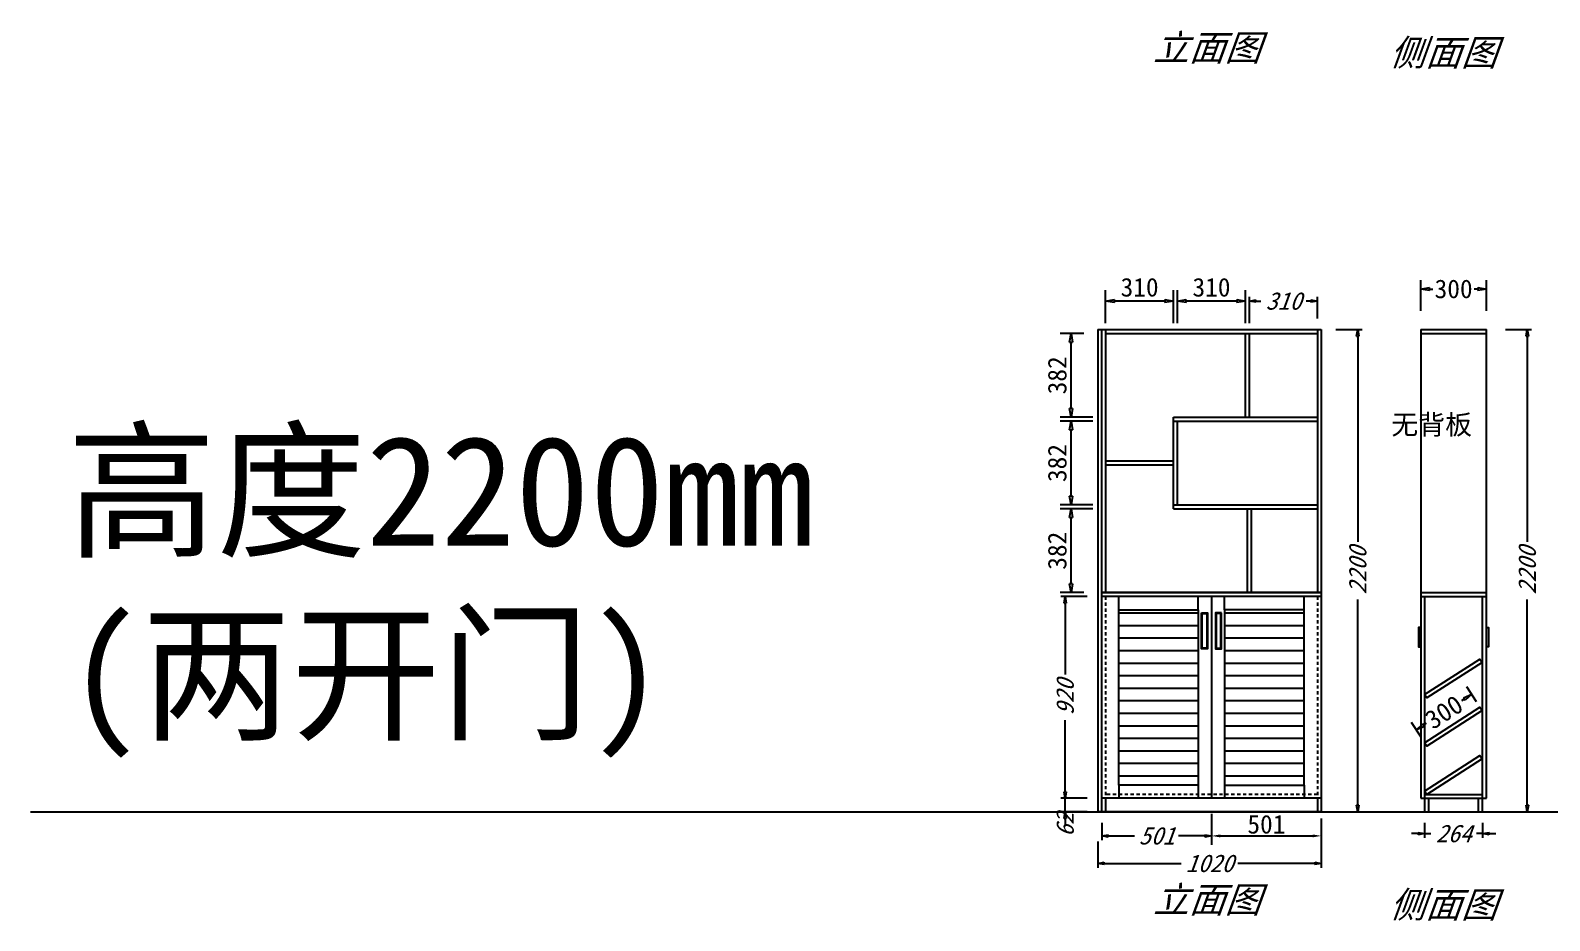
# Model space of a CAD drawing. Header units: millimetres. Extents: x 366509 to 398313, y -1245498 to -1202747.
# Drawn here: x 366509 to 373440, y -1233268 to -1229208 of the extents above; entities that cross this region are included whole.
import ezdxf

# ---------------------------------------------------------------- set-up
doc = ezdxf.new("R2010")
doc.units = ezdxf.units.MM
doc.header["$LTSCALE"] = 20
doc.linetypes.add('JIS_02_0.7', pattern=[1.35, 0.75, -0.6])
doc.layers.get('Defpoints').update_dxf_attribs({"color": 250})
doc.styles.get("Standard").update_dxf_attribs({"font": 'SimSun.ttf', "height": 85})
doc.styles.add('text', font='SimSun.ttf', dxfattribs={"height": 85})
doc.styles.add('汉字', font='SimSun.ttf', dxfattribs={"oblique": 20, "height": 80})
doc.dimstyles.new('200', dxfattribs={"dimtxt": 90, "dimasz": 40, "dimexe": 50, "dimexo": 100, "dimgap": 20, "dimtad": 1, "dimdec": 0, "dimtxsty": 'Standard', "dimblk": 'CLOSEDBLANK', "dimcen": 100, "dimdle": 50, "dimclrd": 256, "dimclre": 256, "dimclrt": 256, "dimadec": 0, "dimazin": 0, "dimtfac": 1, "dimtdec": 0, "dimtmove": 2, "dimatfit": 3, "dimldrblk": 'CLOSEDBLANK', "dimfxl": 100, "dimfxlon": 1, "dimlwd": 25, "dimlwe": 25, "dimarcsym": 0})
doc.dimstyles.new('ISO-25', dxfattribs={"dimtxt": 2.5, "dimasz": 2.5, "dimexe": 1.25, "dimexo": 0.625, "dimtad": 1, "dimtxsty": 'Standard', "dimcen": 2.5, "dimadec": 0, "dimazin": 0, "dimtfac": 1, "dimtmove": 0, "dimatfit": 3, "dimfxl": 1, "dimarcsym": 0})
doc.dimstyles.get("Standard").update_dxf_attribs({"dimtxt": 0.18, "dimasz": 0.18, "dimexe": 0.18, "dimexo": 0.0625, "dimgap": 0.09, "dimtad": 0, "dimtih": 1, "dimtoh": 1, "dimdec": 4, "dimzin": 0, "dimdsep": 46, "dimtxsty": 'Standard', "dimcen": 0.09, "dimadec": 0, "dimazin": 0, "dimtfac": 1, "dimtdec": 4, "dimtofl": 0, "dimtmove": 0, "dimatfit": 3, "dimfxl": 1, "dimtolj": 1, "dimtzin": 0, "dimarcsym": 0})
doc.dimstyles.new('周文晶', dxfattribs={"dimtxt": 70, "dimasz": 40, "dimexe": 40, "dimexo": 30, "dimgap": 10, "dimtad": 0, "dimdec": 0, "dimtxsty": 'Standard', "dimblk": 'CLOSEDBLANK', "dimcen": 200, "dimclrd": 256, "dimclre": 256, "dimadec": 0, "dimazin": 0, "dimtfac": 1, "dimtdec": 0, "dimtmove": 0, "dimatfit": 3, "dimldrblk": 'CLOSEDBLANK', "dimfxl": 100, "dimfxlon": 1, "dimarcsym": 0})

# ---------------------------------------------------------------- blocks, each defined once
blk = doc.blocks.new('_ClosedBlank')
at = {"color": 0, "linetype": 'ByBlock', "lineweight": -2}
for p, q in [((-1, 0.17), (0, 0)), ((-1, 0.17), (-1, -0.17)), ((0, 0), (-1, -0.17))]:
    blk.add_line(p, q, dxfattribs=at)
blk = doc.blocks.new('*D1234')
at = {"lineweight": 25, "transparency": 16777216}
for p, q in [((371229.9, -1232680.3), (371229.9, -1232650.3)), ((371329.9, -1232710.3), (371209.9, -1232710.3)), ((371229.9, -1232772.3), (371229.9, -1232710.3)), ((371329.9, -1232772.3), (371209.9, -1232772.3)), ((371229.9, -1232802.3), (371229.9, -1232832.3))]:
    blk.add_line(p, q, dxfattribs=at)
at = {"layer": 'Defpoints', "color": 0, "transparency": 16777216}
for p in [(371229.9, -1232710.3), (371414.3, -1232710.3), (371396.3, -1232772.3)]:
    blk.add_point(p, dxfattribs=at)
at = {"lineweight": 25, "transparency": 16777216, "xscale": 30, "yscale": 30, "zscale": 30}
for p, rotation in [((371229.9, -1232710.3), 270), ((371229.9, -1232772.3), 90)]:
    blk.add_blockref('_ClosedBlank', p, dxfattribs=dict(at, rotation=rotation))
at = {"lineweight": -3, "transparency": 16777216, "insert": (371229.9, -1232832.3), "char_height": 80, "attachment_point": 5, "rotation": 90, "style": '汉字'}
blk.add_mtext('62', dxfattribs=at)
blk = doc.blocks.new('*D1235')
at = {"lineweight": 25, "transparency": 16777216}
for p, q in [((371329.9, -1231790.3), (371209.9, -1231790.3)), ((371229.9, -1231820.3), (371229.9, -1232146.1)), ((371229.9, -1232680.3), (371229.9, -1232354.4)), ((371329.9, -1232710.3), (371209.9, -1232710.3))]:
    blk.add_line(p, q, dxfattribs=at)
at = {"layer": 'Defpoints', "color": 0, "transparency": 16777216}
for p in [(371229.9, -1231790.3), (371414.3, -1231790.3), (371414.3, -1232710.3)]:
    blk.add_point(p, dxfattribs=at)
at = {"lineweight": 25, "transparency": 16777216, "xscale": 30, "yscale": 30, "zscale": 30}
for p, rotation in [((371229.9, -1231790.3), 90), ((371229.9, -1232710.3), 270)]:
    blk.add_blockref('_ClosedBlank', p, dxfattribs=dict(at, rotation=rotation))
at = {"lineweight": -3, "transparency": 16777216, "insert": (371229.9, -1232250.3), "char_height": 80, "attachment_point": 5, "rotation": 90, "style": '汉字'}
blk.add_mtext('920', dxfattribs=at)
blk = doc.blocks.new('*D1244')
at = {"lineweight": 25, "transparency": 16777216}
for p, q in [((372070.3, -1230542.7), (372070.3, -1230422.7)), ((372100.3, -1230442.7), (372122, -1230442.7)), ((372350.3, -1230442.7), (372328.5, -1230442.7)), ((372380.3, -1230521.4), (372380.3, -1230422.7))]:
    blk.add_line(p, q, dxfattribs=at)
at = {"layer": 'Defpoints', "color": 0, "transparency": 16777216}
for p in [(372380.3, -1230442.7), (372380.3, -1230571.4), (372070.3, -1230972.3)]:
    blk.add_point(p, dxfattribs=at)
at = {"lineweight": 25, "transparency": 16777216, "xscale": 30, "yscale": 30, "zscale": 30, "rotation": 180}
blk.add_blockref('_ClosedBlank', (372070.3, -1230442.7), dxfattribs=at)
at = {"lineweight": 25, "transparency": 16777216, "xscale": 30, "yscale": 30, "zscale": 30}
blk.add_blockref('_ClosedBlank', (372380.3, -1230442.7), dxfattribs=at)
at = {"lineweight": -3, "transparency": 16777216, "insert": (372225.3, -1230442.7), "char_height": 80, "attachment_point": 5, "style": '汉字'}
blk.add_mtext('310', dxfattribs=at)
blk = doc.blocks.new('*D1236')
at = {"lineweight": 25, "transparency": 16777216}
for p, q in [((371378.3, -1232907.4), (371378.3, -1233027.4)), ((372398.3, -1232907.4), (372398.3, -1233027.4)), ((371408.3, -1233007.4), (371759.7, -1233007.4)), ((372368.3, -1233007.4), (372016.8, -1233007.4))]:
    blk.add_line(p, q, dxfattribs=at)
at = {"layer": 'Defpoints', "color": 0, "transparency": 16777216}
for p in [(371378.3, -1232772.3), (372398.3, -1232772.3), (372398.3, -1233007.4)]:
    blk.add_point(p, dxfattribs=at)
at = {"lineweight": 25, "transparency": 16777216, "xscale": 30, "yscale": 30, "zscale": 30, "rotation": 180}
blk.add_blockref('_ClosedBlank', (371378.3, -1233007.4), dxfattribs=at)
at = {"lineweight": 25, "transparency": 16777216, "xscale": 30, "yscale": 30, "zscale": 30}
blk.add_blockref('_ClosedBlank', (372398.3, -1233007.4), dxfattribs=at)
at = {"lineweight": -3, "transparency": 16777216, "insert": (371888.3, -1233007.4), "char_height": 80, "attachment_point": 5, "style": '汉字'}
blk.add_mtext('1020', dxfattribs=at)
blk = doc.blocks.new('*D1245')
at = {"lineweight": 25, "transparency": 16777216}
for p, q in [((372869.7, -1232822.3), (372869.7, -1232891.3)), ((373134, -1232822.3), (373134, -1232891.3)), ((372839.7, -1232871.3), (372809.7, -1232871.3)), ((372869.7, -1232871.3), (372897.2, -1232871.3)), ((373134, -1232871.3), (373106.4, -1232871.3)), ((373164, -1232871.3), (373194, -1232871.3))]:
    blk.add_line(p, q, dxfattribs=at)
at = {"layer": 'Defpoints', "color": 0, "transparency": 16777216}
for p in [(372869.7, -1232772.3), (373134, -1232772.3), (373134, -1232871.3)]:
    blk.add_point(p, dxfattribs=at)
at = {"lineweight": 25, "transparency": 16777216, "xscale": 30, "yscale": 30, "zscale": 30}
blk.add_blockref('_ClosedBlank', (372869.7, -1232871.3), dxfattribs=at)
at = {"lineweight": 25, "transparency": 16777216, "xscale": 30, "yscale": 30, "zscale": 30, "rotation": 180}
blk.add_blockref('_ClosedBlank', (373134, -1232871.3), dxfattribs=at)
at = {"lineweight": -3, "transparency": 16777216, "insert": (373001.8, -1232871.3), "char_height": 80, "attachment_point": 5, "style": '汉字'}
blk.add_mtext('264', dxfattribs=at)
blk = doc.blocks.new('*D1246')
at = {"lineweight": 25, "transparency": 16777216}
for p, q in [((373237.9, -1230572.3), (373357.9, -1230572.3)), ((373337.9, -1230602.3), (373337.9, -1231540.1)), ((373337.9, -1232742.3), (373337.9, -1231804.4)), ((373237.9, -1232772.3), (373357.9, -1232772.3))]:
    blk.add_line(p, q, dxfattribs=at)
at = {"layer": 'Defpoints', "color": 0, "transparency": 16777216}
for p in [(373152, -1230572.3), (373152, -1232772.3), (373337.9, -1232772.3)]:
    blk.add_point(p, dxfattribs=at)
at = {"lineweight": 25, "transparency": 16777216, "xscale": 30, "yscale": 30, "zscale": 30}
for p, rotation in [((373337.9, -1230572.3), 90), ((373337.9, -1232772.3), 270)]:
    blk.add_blockref('_ClosedBlank', p, dxfattribs=dict(at, rotation=rotation))
at = {"lineweight": -3, "transparency": 16777216, "insert": (373337.9, -1231672.3), "char_height": 80, "attachment_point": 5, "rotation": 90, "style": '汉字'}
blk.add_mtext('2200', dxfattribs=at)
blk = doc.blocks.new('*D1237')
at = {"lineweight": 25, "transparency": 16777216}
for p, q in [((372464.6, -1230572.3), (372584.6, -1230572.3)), ((372564.6, -1230602.3), (372564.6, -1231540.1)), ((372564.6, -1232742.3), (372564.6, -1231804.4)), ((372464.6, -1232772.3), (372584.6, -1232772.3))]:
    blk.add_line(p, q, dxfattribs=at)
at = {"layer": 'Defpoints', "color": 0, "transparency": 16777216}
for p in [(372398.2, -1230572.3), (372380.3, -1232772.3), (372564.6, -1232772.3)]:
    blk.add_point(p, dxfattribs=at)
at = {"lineweight": 25, "transparency": 16777216, "xscale": 30, "yscale": 30, "zscale": 30}
for p, rotation in [((372564.6, -1230572.3), 90), ((372564.6, -1232772.3), 270)]:
    blk.add_blockref('_ClosedBlank', p, dxfattribs=dict(at, rotation=rotation))
at = {"lineweight": -3, "transparency": 16777216, "insert": (372564.6, -1231672.3), "char_height": 80, "attachment_point": 5, "rotation": 90, "style": '汉字'}
blk.add_mtext('2200', dxfattribs=at)
blk = doc.blocks.new('*D1238')
at = {"lineweight": 25, "transparency": 16777216}
for p, q in [((371396.3, -1232822.3), (371396.3, -1232901.8)), ((371897.3, -1232781.8), (371897.3, -1232901.8)), ((371426.3, -1232881.8), (371546.4, -1232881.8)), ((371867.3, -1232881.8), (371747.1, -1232881.8))]:
    blk.add_line(p, q, dxfattribs=at)
at = {"layer": 'Defpoints', "color": 0, "transparency": 16777216}
for p in [(371897.3, -1232710.3), (371396.3, -1232772.3), (371396.3, -1232881.8)]:
    blk.add_point(p, dxfattribs=at)
at = {"lineweight": 25, "transparency": 16777216, "xscale": 30, "yscale": 30, "zscale": 30, "rotation": 180}
blk.add_blockref('_ClosedBlank', (371396.3, -1232881.8), dxfattribs=at)
at = {"lineweight": 25, "transparency": 16777216, "xscale": 30, "yscale": 30, "zscale": 30}
blk.add_blockref('_ClosedBlank', (371897.3, -1232881.8), dxfattribs=at)
at = {"lineweight": -3, "transparency": 16777216, "insert": (371646.8, -1232881.8), "char_height": 80, "attachment_point": 5, "style": '汉字'}
blk.add_mtext('501', dxfattribs=at)
blk = doc.blocks.new('*D1247')
at = {"lineweight": 25, "transparency": 16777216}
for p, q in [((371742.3, -1230542.7), (371742.3, -1230392.7)), ((372052.3, -1230542.7), (372052.3, -1230392.7)), ((372012.3, -1230442.7), (371782.3, -1230442.7))]:
    blk.add_line(p, q, dxfattribs=at)
at = {"layer": 'Defpoints', "color": 0, "transparency": 16777216}
for p in [(371742.3, -1230442.7), (371742.3, -1230990.3), (372052.3, -1230972.3)]:
    blk.add_point(p, dxfattribs=at)
at = {"lineweight": 25, "transparency": 16777216, "xscale": 40, "yscale": 40, "zscale": 40, "rotation": 180}
blk.add_blockref('_ClosedBlank', (371742.3, -1230442.7), dxfattribs=at)
at = {"lineweight": 25, "transparency": 16777216, "xscale": 40, "yscale": 40, "zscale": 40}
blk.add_blockref('_ClosedBlank', (372052.3, -1230442.7), dxfattribs=at)
at = {"lineweight": -3, "transparency": 16777216, "insert": (371897.3, -1230380.2), "char_height": 85, "attachment_point": 5}
blk.add_mtext('310', dxfattribs=at)
blk = doc.blocks.new('*D1248')
at = {"lineweight": 25, "transparency": 16777216}
for p, q in [((371414.3, -1230542.7), (371414.3, -1230392.7)), ((371724.3, -1230542.7), (371724.3, -1230392.7)), ((371684.3, -1230442.7), (371454.3, -1230442.7))]:
    blk.add_line(p, q, dxfattribs=at)
at = {"layer": 'Defpoints', "color": 0, "transparency": 16777216}
for p in [(371414.3, -1230442.7), (371724.3, -1230972.3), (371414.3, -1231652.2)]:
    blk.add_point(p, dxfattribs=at)
at = {"lineweight": 25, "transparency": 16777216, "xscale": 40, "yscale": 40, "zscale": 40, "rotation": 180}
blk.add_blockref('_ClosedBlank', (371414.3, -1230442.7), dxfattribs=at)
at = {"lineweight": 25, "transparency": 16777216, "xscale": 40, "yscale": 40, "zscale": 40}
blk.add_blockref('_ClosedBlank', (371724.3, -1230442.7), dxfattribs=at)
at = {"lineweight": -3, "transparency": 16777216, "insert": (371569.3, -1230380.2), "char_height": 85, "attachment_point": 5}
blk.add_mtext('310', dxfattribs=at)
blk = doc.blocks.new('*D1239')
at = {"lineweight": 25, "transparency": 16777216}
for p, q in [((371356.4, -1231390.3), (371206.4, -1231390.3)), ((371256.4, -1231732.3), (371256.4, -1231430.3)), ((371314.3, -1231772.3), (371206.4, -1231772.3))]:
    blk.add_line(p, q, dxfattribs=at)
at = {"layer": 'Defpoints', "color": 0, "transparency": 16777216}
for p in [(371256.4, -1231390.3), (371724.3, -1231390.3), (371414.3, -1231772.3)]:
    blk.add_point(p, dxfattribs=at)
at = {"lineweight": 25, "transparency": 16777216, "xscale": 40, "yscale": 40, "zscale": 40}
for p, rotation in [((371256.4, -1231390.3), 90), ((371256.4, -1231772.3), 270)]:
    blk.add_blockref('_ClosedBlank', p, dxfattribs=dict(at, rotation=rotation))
at = {"lineweight": -3, "transparency": 16777216, "insert": (371193.9, -1231581.3), "char_height": 85, "attachment_point": 5, "rotation": 90}
blk.add_mtext('382', dxfattribs=at)
blk = doc.blocks.new('*D1249')
at = {"lineweight": 25, "transparency": 16777216}
for p, q in [((371356.4, -1230990.3), (371206.4, -1230990.3)), ((371256.4, -1231332.3), (371256.4, -1231030.3)), ((371356.4, -1231372.3), (371206.4, -1231372.3))]:
    blk.add_line(p, q, dxfattribs=at)
at = {"layer": 'Defpoints', "color": 0, "transparency": 16777216}
for p in [(371256.4, -1230990.3), (371724.3, -1230990.3), (371724.3, -1231372.3)]:
    blk.add_point(p, dxfattribs=at)
at = {"lineweight": 25, "transparency": 16777216, "xscale": 40, "yscale": 40, "zscale": 40}
for p, rotation in [((371256.4, -1230990.3), 90), ((371256.4, -1231372.3), 270)]:
    blk.add_blockref('_ClosedBlank', p, dxfattribs=dict(at, rotation=rotation))
at = {"lineweight": -3, "transparency": 16777216, "insert": (371193.9, -1231181.3), "char_height": 85, "attachment_point": 5, "rotation": 90}
blk.add_mtext('382', dxfattribs=at)
blk = doc.blocks.new('*D1250')
at = {"lineweight": 25, "transparency": 16777216}
for p, q in [((371314.3, -1230590.3), (371206.4, -1230590.3)), ((371256.4, -1230932.3), (371256.4, -1230630.3)), ((371356.4, -1230972.3), (371206.4, -1230972.3))]:
    blk.add_line(p, q, dxfattribs=at)
at = {"layer": 'Defpoints', "color": 0, "transparency": 16777216}
for p in [(371256.4, -1230590.3), (371414.3, -1230590.3), (371724.3, -1230972.3)]:
    blk.add_point(p, dxfattribs=at)
at = {"lineweight": 25, "transparency": 16777216, "xscale": 40, "yscale": 40, "zscale": 40}
for p, rotation in [((371256.4, -1230590.3), 90), ((371256.4, -1230972.3), 270)]:
    blk.add_blockref('_ClosedBlank', p, dxfattribs=dict(at, rotation=rotation))
at = {"lineweight": -3, "transparency": 16777216, "insert": (371193.9, -1230781.3), "char_height": 85, "attachment_point": 5, "rotation": 90}
blk.add_mtext('382', dxfattribs=at)
blk = doc.blocks.new('*D1240')
at = {"color": 0, "lineweight": -2, "transparency": 16777216}
for p, q in [((371897.3, -1232781.8), (371897.3, -1232921.8)), ((372398.3, -1232802.3), (372398.3, -1232921.8)), ((371937.3, -1232881.8), (372358.3, -1232881.8))]:
    blk.add_line(p, q, dxfattribs=at)
at = {"color": 0, "transparency": 16777216}
for points in [[(371937.3, -1232875.2), (371937.3, -1232888.5), (371897.3, -1232881.8)], [(372358.3, -1232875.2), (372358.3, -1232888.5), (372398.3, -1232881.8)]]:
    blk.add_solid(points, dxfattribs=at)
at = {"layer": 'Defpoints', "color": 0, "transparency": 16777216}
for p in [(371897.3, -1232710.3), (372398.3, -1232772.3), (372398.3, -1232881.8)]:
    blk.add_point(p, dxfattribs=at)
at = {"color": 0, "lineweight": -3, "transparency": 16777216, "insert": (372147.8, -1232829.3), "char_height": 85, "attachment_point": 5}
blk.add_mtext('501', dxfattribs=at)
blk = doc.blocks.new('*D1241')
at = {"lineweight": -2, "transparency": 16777216}
for p, q in [((373106.1, -1232270), (373062.8, -1232202.5)), ((373050.7, -1232257.7), (373037.2, -1232266.3)), ((372853.5, -1232431.9), (372810.2, -1232364.3)), ((372865.4, -1232376.4), (372878.9, -1232367.8))]:
    blk.add_line(p, q, dxfattribs=at)
at = {"layer": 'Defpoints', "color": 0, "transparency": 16777216}
for p in [(373084.3, -1232236.1), (373122.2, -1232295.3), (372869.7, -1232457.1)]:
    blk.add_point(p, dxfattribs=at)
at = {"lineweight": -2, "transparency": 16777216, "xscale": 40, "yscale": 40, "zscale": 40}
for p, rotation in [((373084.3, -1232236.1), 32.65196531533646), ((372831.8, -1232398), 212.6519653153365)]:
    blk.add_blockref('_ClosedBlank', p, dxfattribs=dict(at, rotation=rotation))
at = {"color": 0, "transparency": 16777216, "insert": (372958, -1232317.1), "char_height": 85, "attachment_point": 5, "rotation": 32.65197}
blk.add_mtext('300', dxfattribs=at)
blk = doc.blocks.new('*D1277')
at = {"lineweight": -2, "transparency": 16777216}
for p, q in [((372851.7, -1230487.6), (372851.7, -1230347.6)), ((372891.7, -1230387.6), (372907.8, -1230387.6)), ((373112, -1230387.6), (373095.9, -1230387.6)), ((373152, -1230487.6), (373152, -1230347.6))]:
    blk.add_line(p, q, dxfattribs=at)
at = {"layer": 'Defpoints', "color": 0, "transparency": 16777216}
for p in [(373152, -1230387.6), (372851.7, -1230572.3), (373152, -1230572.3)]:
    blk.add_point(p, dxfattribs=at)
at = {"lineweight": -2, "transparency": 16777216, "xscale": 40, "yscale": 40, "zscale": 40, "rotation": 180}
blk.add_blockref('_ClosedBlank', (372851.7, -1230387.6), dxfattribs=at)
at = {"lineweight": -2, "transparency": 16777216, "xscale": 40, "yscale": 40, "zscale": 40}
blk.add_blockref('_ClosedBlank', (373152, -1230387.6), dxfattribs=at)
at = {"color": 0, "transparency": 16777216, "insert": (373001.8, -1230387.6), "char_height": 85, "attachment_point": 5}
blk.add_mtext('300', dxfattribs=at)

msp = doc.modelspace()

# ---------------------------------------------------------------- hatches: boundary and pattern name
at = {"lineweight": -3}
h = msp.add_hatch(dxfattribs=at)
h.set_pattern_fill('LINE', color=250, scale=18, style=0)
h.set_pattern_definition([(0, (250477.525, -1224721.09), (0, 57.15), [])])
h.paths.add_polyline_path([(372320.25, -1231850.294), (371957.25, -1231850.294), (371957.25, -1232650.294), (372320.25, -1232650.294)])
h.paths.add_polyline_path([(371474.25, -1232650.294), (371837.25, -1232650.294), (371837.25, -1231850.294), (371474.25, -1231850.294)])

# ---------------------------------------------------------------- linework, layer by layer
for p, q in [((371378.25, -1230572.294), (371378.25, -1232772.294)), ((371378.25, -1230572.294), (372398.25, -1230572.294)), ((371396.25, -1230572.294), (371396.25, -1232772.294)), ((371414.25, -1230572.294), (371414.25, -1231772.294)), ((371414.25, -1230590.294), (372380.25, -1230590.294)), ((372052.25, -1230972.294), (372052.25, -1230590.294)), ((372070.25, -1230972.294), (372070.25, -1230590.294)), ((372380.25, -1230572.294), (372380.25, -1231772.294)), ((372398.25, -1230572.294), (372398.25, -1232772.294)), ((372851.652, -1230572.294), (373152.039, -1230572.294)), ((372851.652, -1230572.294), (372851.652, -1232710.294)), ((372851.652, -1230590.294), (373152.039, -1230590.294)), ((373152.039, -1232710.294), (373152.039, -1230572.294)), ((371724.25, -1231390.294), (371724.25, -1230972.294)), ((371724.25, -1230972.294), (372380.25, -1230972.294)), ((371724.25, -1230990.294), (372380.25, -1230990.294)), ((371742.25, -1231372.294), (371742.25, -1230990.294)), ((371724.25, -1231172.294), (371414.25, -1231172.294)), ((371724.25, -1231190.294), (371414.25, -1231190.294)), ((371724.25, -1231372.294), (372380.25, -1231372.294)), ((371724.25, -1231390.294), (372380.25, -1231390.294)), ((372061.25, -1231772.294), (372061.25, -1231390.294)), ((372079.25, -1231772.294), (372079.25, -1231390.294)), ((372398.25, -1231772.294), (371396.25, -1231772.294)), ((371396.25, -1231772.294), (372398.25, -1231772.294)), ((372398.25, -1231790.294), (371396.25, -1231790.294)), ((371474.25, -1231850.294), (371474.25, -1231790.294)), ((371837.25, -1231850.294), (371837.25, -1231790.294)), ((371897.25, -1231790.294), (371897.25, -1232710.294)), ((371957.25, -1231850.294), (371957.25, -1231790.294)), ((372320.25, -1231850.294), (372320.25, -1231790.294)), ((372851.652, -1231772.294), (373152.039, -1231772.294)), ((372851.652, -1231790.294), (373152.039, -1231790.294)), ((372869.652, -1231790.294), (372869.652, -1232772.294)), ((373134.039, -1232772.294), (373134.039, -1231790.294)), ((371474.25, -1232650.294), (371474.25, -1232710.294)), ((371837.25, -1232650.294), (371837.25, -1232710.294)), ((371957.25, -1232650.294), (371957.25, -1232710.294)), ((372320.25, -1232650.294), (372320.25, -1232710.294)), ((372398.25, -1232710.294), (371396.25, -1232710.294)), ((372380.25, -1232710.294), (372380.25, -1232772.294)), ((372851.652, -1232710.294), (373152.039, -1232710.294)), ((372869.652, -1232692.294), (373134.039, -1232692.294)), ((372887.652, -1232710.294), (372887.652, -1232772.294)), ((373116.039, -1232772.294), (373116.039, -1232710.294)), ((372398.25, -1232772.294), (371396.25, -1232772.294)), ((372869.652, -1232772.294), (373134.039, -1232772.294))]:
    msp.add_line(p, q, dxfattribs=at)
at = {"color": 250, "linetype": 'JIS_02_0.7', "lineweight": -3}
for p, q in [((371414.25, -1231790.294), (371414.25, -1232710.294)), ((372380.25, -1231790.294), (372380.25, -1232710.294)), ((372380.25, -1232692.294), (371414.25, -1232692.294))]:
    msp.add_line(p, q, dxfattribs=at)
for p, q in [((371414.25, -1232710.294), (371414.25, -1232772.294)), ((366509.141, -1232772.294), (398312.891, -1232772.294)), ((371396.25, -1232772.294), (371378.25, -1232772.294))]:
    msp.add_line(p, q)
at = {"lineweight": -3}
for points in [[(371474.25, -1231850.294), (371837.25, -1231850.294), (371837.25, -1232650.294), (371474.25, -1232650.294)], [(372320.25, -1231850.294), (371957.25, -1231850.294), (371957.25, -1232650.294), (372320.25, -1232650.294)], [(371851.954, -1231865.114), (371878.522, -1231865.114), (371878.522, -1232028.626), (371851.954, -1232028.626)], [(371854.954, -1231868.114), (371875.522, -1231868.114), (371875.522, -1232025.626), (371854.954, -1232025.626)], [(371942.546, -1231865.114), (371915.978, -1231865.114), (371915.978, -1232028.626), (371942.546, -1232028.626)], [(371939.546, -1231868.114), (371918.978, -1231868.114), (371918.978, -1232025.626), (371939.546, -1232025.626)]]:
    msp.add_lwpolyline(points, close=True, dxfattribs=at)
for points in [[(372851.652, -1231931.925), (372842.322, -1231931.925), (372842.322, -1232019.503), (372851.652, -1232019.503)], [(373152.039, -1231931.925), (373161.368, -1231931.925), (373161.368, -1232019.503), (373152.039, -1232019.503)]]:
    msp.add_lwpolyline(points, close=True)
for points in [[(372869.652, -1232237.138), (373122.241, -1232075.278), (373131.952, -1232090.433), (372879.363, -1232252.294), (372869.652, -1232237.138)], [(372869.652, -1232457.138), (373122.241, -1232295.278), (373131.952, -1232310.433), (372879.363, -1232472.294), (372869.652, -1232457.138)], [(372869.652, -1232677.138), (373122.241, -1232515.278), (373131.952, -1232530.433), (372879.363, -1232692.294), (372869.652, -1232677.138)]]:
    msp.add_lwpolyline(points)

# ---------------------------------------------------------------- texts
at = {"color": 0, "char_height": 120, "width": 1293.93172, "attachment_point": 1, "style": '汉字'}
for s, insert in [('立面图', (371630.783, -1229226.649)), ('侧面图', (372708.885, -1229249.275)), ('立面图', (371630.783, -1233112.392)), ('侧面图', (372708.885, -1233135.017))]:
    msp.add_mtext(s, dxfattribs=dict(at, insert=insert))
at = {"lineweight": -3, "insert": (372717.718, -1230960.915), "char_height": 90, "width": 545.64139, "attachment_point": 1}
msp.add_mtext('无背板', dxfattribs=at)
at = {"insert": (366676.506, -1231058.469), "char_height": 500, "width": 8605.75963, "attachment_point": 1, "style": 'text'}
msp.add_mtext('高度2200mm\\P(两开门)', dxfattribs=at)

# ---------------------------------------------------------------- dimensions: what is measured, and where the dimension line sits
at = {"lineweight": -3}
for base, p1, p2, picture, middle in [((371414.25, -1230442.687), (371724.25, -1230972.294), (371414.25, -1231652.223), '*D1248', (371569.25, -1230380.187)), ((371742.25, -1230442.687), (372052.25, -1230972.294), (371742.25, -1230990.294), '*D1247', (371897.25, -1230380.187))]:
    dim = msp.add_linear_dim(base=base, p1=p1, p2=p2, dimstyle='200', dxfattribs=at)
    dim.commit()
    dim.dimension.update_dxf_attribs({"geometry": picture, "text_midpoint": middle})
dim = msp.add_linear_dim(base=(373152.039, -1230387.648), p1=(372851.652, -1230572.294), p2=(373152.039, -1230572.294), dimstyle='周文晶')
dim.commit()
dim.dimension.update_dxf_attribs({"geometry": '*D1277', "text_midpoint": (373001.845, -1230387.648)})
for base, p1, p2, dimstyle, override, picture, middle in [((372380.25, -1230442.687), (372070.25, -1230972.294), (372380.25, -1230571.358), 'Standard', {"dimtxt": 80, "dimasz": 30, "dimexe": 20, "dimexo": 50, "dimgap": 10, "dimtih": 0, "dimtoh": 0, "dimdec": 0, "dimzin": 8, "dimtxsty": '汉字', "dimblk": 'ClosedBlank', "dimcen": 2.5, "dimclrd": 256, "dimclre": 256, "dimclrt": 256, "dimtdec": 0, "dimtofl": 1, "dimtmove": 1, "dimldrblk": 'ClosedBlank', "dimfxl": 100, "dimfxlon": 1, "dimtolj": 0, "dimtzin": 8, "dimlwd": 25, "dimlwe": 25, "dimarcsym": 1}, '*D1244', (372225.25, -1230442.687)), ((372398.25, -1232881.838), (371897.25, -1232710.294), (372398.25, -1232772.294), 'ISO-25', {"dimtxt": 70, "dimasz": 40, "dimexe": 40, "dimexo": 30, "dimgap": 10, "dimfxl": 100, "dimfxlon": 1}, '*D1240', (372147.75, -1232829.338)), ((372398.25, -1233007.396), (371378.25, -1232772.294), (372398.25, -1232772.294), 'Standard', {"dimtxt": 80, "dimasz": 30, "dimexe": 20, "dimexo": 50, "dimgap": 10, "dimtih": 0, "dimtoh": 0, "dimdec": 0, "dimzin": 8, "dimtxsty": '汉字', "dimblk": 'ClosedBlank', "dimcen": 2.5, "dimclrd": 256, "dimclre": 256, "dimclrt": 256, "dimtdec": 0, "dimtofl": 1, "dimtmove": 1, "dimldrblk": 'ClosedBlank', "dimfxl": 100, "dimfxlon": 1, "dimtolj": 0, "dimtzin": 8, "dimlwd": 25, "dimlwe": 25, "dimarcsym": 1}, '*D1236', (371888.25, -1233007.396)), ((373134.039, -1232871.323), (372869.652, -1232772.294), (373134.039, -1232772.294), 'Standard', {"dimtxt": 80, "dimasz": 30, "dimexe": 20, "dimexo": 50, "dimgap": 10, "dimtih": 0, "dimtoh": 0, "dimdec": 0, "dimzin": 8, "dimtxsty": '汉字', "dimblk": 'ClosedBlank', "dimcen": 2.5, "dimclrd": 256, "dimclre": 256, "dimclrt": 256, "dimtdec": 0, "dimtofl": 1, "dimtmove": 1, "dimldrblk": 'ClosedBlank', "dimfxl": 100, "dimfxlon": 1, "dimtolj": 0, "dimtzin": 8, "dimlwd": 25, "dimlwe": 25, "dimarcsym": 1}, '*D1245', (373001.845, -1232871.323))]:
    dim = msp.add_linear_dim(base=base, p1=p1, p2=p2, dimstyle=dimstyle, override=override, dxfattribs=at)
    dim.commit()
    dim.dimension.update_dxf_attribs({"geometry": picture, "text_midpoint": middle})
for base, p1, p2, picture, middle in [((371256.448, -1230590.294), (371724.25, -1230972.294), (371414.25, -1230590.294), '*D1250', (371193.948, -1230781.294)), ((371256.448, -1230990.294), (371724.25, -1231372.294), (371724.25, -1230990.294), '*D1249', (371193.948, -1231181.294)), ((371256.448, -1231390.294), (371414.25, -1231772.294), (371724.25, -1231390.294), '*D1239', (371193.948, -1231581.294))]:
    dim = msp.add_linear_dim(base=base, p1=p1, p2=p2, angle=90, dimstyle='200', dxfattribs=at)
    dim.commit()
    dim.dimension.update_dxf_attribs({"geometry": picture, "text_midpoint": middle})
for base, p1, p2, angle, picture, middle in [((372564.613, -1232772.294), (372398.25, -1230572.294), (372380.25, -1232772.294), 90, '*D1237', (372564.613, -1231672.294)), ((373337.936, -1232772.294), (373152.039, -1230572.294), (373152.039, -1232772.294), 90, '*D1246', (373337.936, -1231672.294)), ((371229.887, -1231790.294), (371414.25, -1232710.294), (371414.25, -1231790.294), 270, '*D1235', (371229.887, -1232250.294)), ((371396.25, -1232881.838), (371897.25, -1232710.294), (371396.25, -1232772.294), 180, '*D1238', (371646.75, -1232881.838))]:
    dim = msp.add_linear_dim(base=base, p1=p1, p2=p2, angle=angle, dimstyle='Standard', override={"dimtxt": 80, "dimasz": 30, "dimexe": 20, "dimexo": 50, "dimgap": 10, "dimtih": 0, "dimtoh": 0, "dimdec": 0, "dimzin": 8, "dimtxsty": '汉字', "dimblk": 'ClosedBlank', "dimcen": 2.5, "dimclrd": 256, "dimclre": 256, "dimclrt": 256, "dimtdec": 0, "dimtofl": 1, "dimtmove": 1, "dimldrblk": 'ClosedBlank', "dimfxl": 100, "dimfxlon": 1, "dimtolj": 0, "dimtzin": 8, "dimlwd": 25, "dimlwe": 25, "dimarcsym": 1}, dxfattribs=at)
    dim.commit()
    dim.dimension.update_dxf_attribs({"geometry": picture, "text_midpoint": middle})
dim = msp.add_aligned_dim(p1=(372869.652, -1232457.138), p2=(373122.241, -1232295.278), distance=70.247, dimstyle='周文晶')
dim.commit()
dim.dimension.update_dxf_attribs({"geometry": '*D1241', "text_midpoint": (372958.045, -1232317.062)})
dim = msp.add_linear_dim(base=(371229.887, -1232710.294), p1=(371396.25, -1232772.294), p2=(371414.25, -1232710.294), angle=270, dimstyle='Standard', override={"dimtxt": 80, "dimasz": 30, "dimexe": 20, "dimexo": 50, "dimgap": 10, "dimtih": 0, "dimtoh": 0, "dimdec": 0, "dimzin": 8, "dimtxsty": '汉字', "dimblk": 'ClosedBlank', "dimcen": 2.5, "dimclrd": 256, "dimclre": 256, "dimclrt": 256, "dimtdec": 0, "dimtofl": 1, "dimtmove": 1, "dimldrblk": 'ClosedBlank', "dimfxl": 100, "dimfxlon": 1, "dimtolj": 0, "dimtzin": 8, "dimlwd": 25, "dimlwe": 25, "dimarcsym": 1}, dxfattribs=at)
dim.commit()
dim.dimension.update_dxf_attribs({"geometry": '*D1234', "text_midpoint": (371229.887, -1232832.294), "dimtype": 128})

doc.saveas('drawing.dxf')
